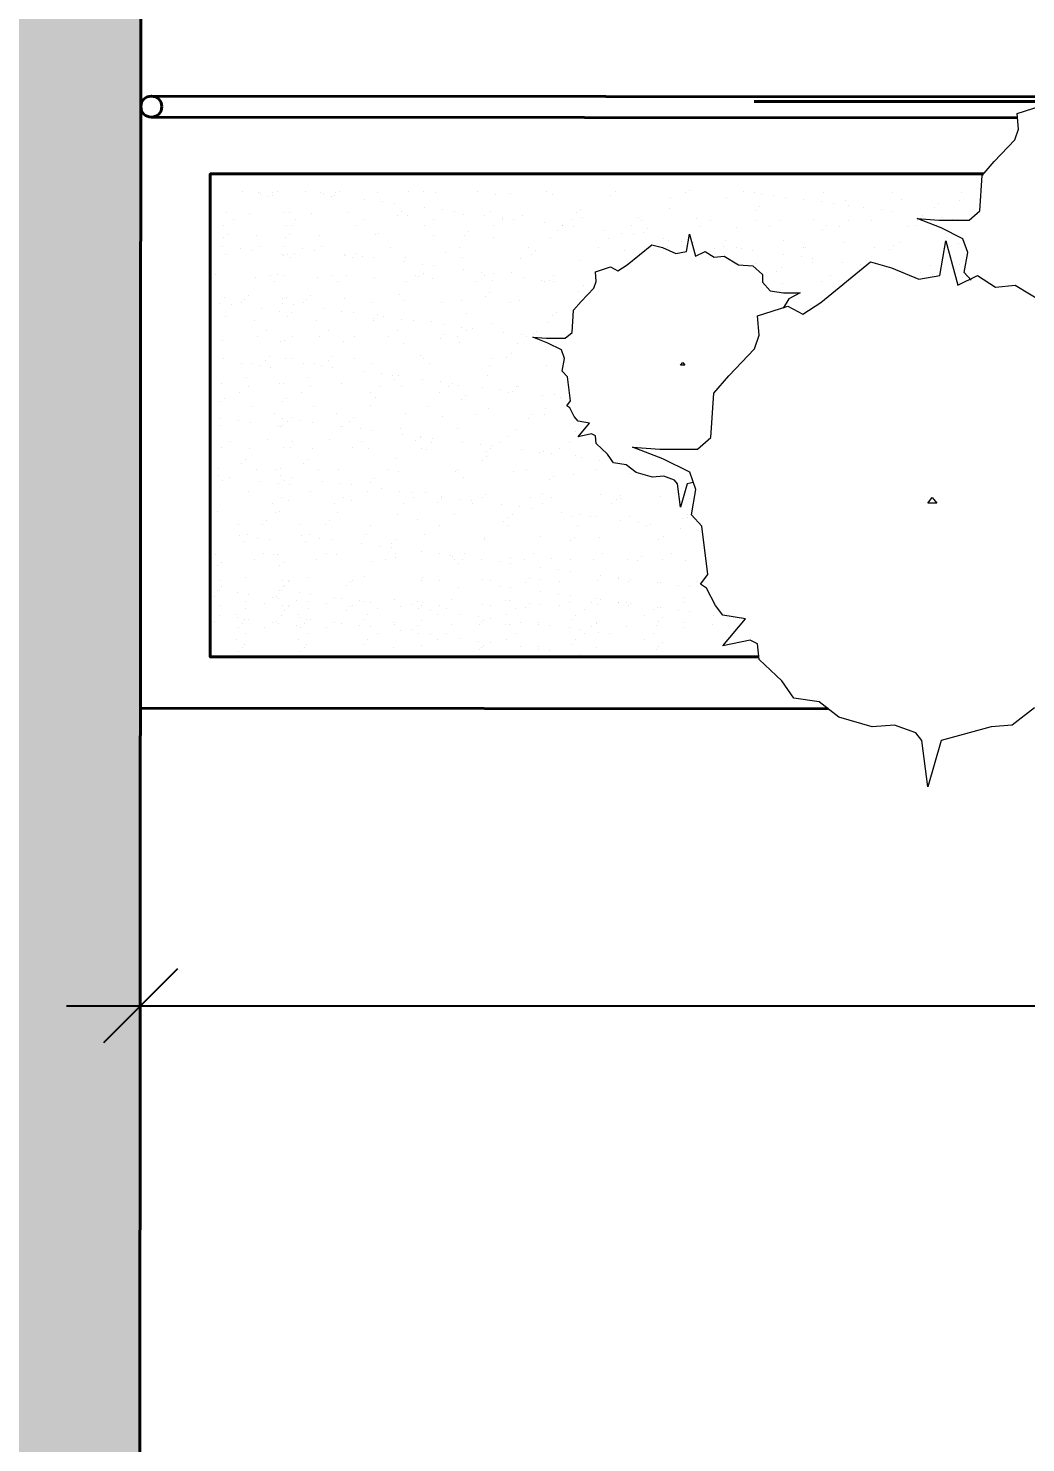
# Model space of a CAD drawing. Header units: inches. Extents: x 4350 to 28384, y -6772 to 993.
# Drawn here: x 24867.4 to 25002.2, y -3950.9 to -3759.7 of the extents above; entities that cross this region are included whole.
import ezdxf

# ---------------------------------------------------------------- set-up
doc = ezdxf.new("R2010")
doc.units = ezdxf.units.IN
doc.header["$MEASUREMENT"] = 0
for name, color, linetype, lineweight in [('ARREDAMENTO', 2, 'Continuous', 18), ('MURATURA_section_wall', 7, 'Continuous', 40), ('QUOTE', 3, 'Continuous', 9)]:
    doc.layers.add(name, color=color, linetype=linetype, lineweight=lineweight)
doc.styles.get("Standard").update_dxf_attribs({"font": 'arial.ttf'})
doc.dimstyles.new('ook', dxfattribs={"dimtxt": 15, "dimasz": 10, "dimexe": 10, "dimexo": 10, "dimgap": 5, "dimtad": 1, "dimtoh": 1, "dimdec": 0, "dimzin": 0, "dimdsep": 46, "dimtxsty": 'Standard', "dimblk": 'OBLIQUE', "dimcen": 0.09, "dimdle": 10, "dimadec": 0, "dimazin": 0, "dimtfac": 1, "dimtdec": 0, "dimtofl": 0, "dimtmove": 0, "dimatfit": 3, "dimldrblk": 'OBLIQUE', "dimfxl": 1, "dimtfill": 2, "dimtfillclr": 1, "dimtolj": 1, "dimtzin": 0, "dimarcsym": 0})

# ---------------------------------------------------------------- blocks, each defined once
blk = doc.blocks.new('_Oblique')
at = {"color": 0, "linetype": 'ByBlock', "lineweight": -2}
blk.add_line((-0.5, -0.5), (0.5, 0.5), dxfattribs=at)
blk = doc.blocks.new('*D47')
at = {"layer": 'Defpoints', "color": 0, "transparency": 16777216}
for p in [(24882.55, -3851.59), (25527.14, -3852.11), (25527.14, -3891.81)]:
    blk.add_point(p, dxfattribs=at)
at = {"layer": 'QUOTE', "color": 0, "lineweight": -2, "transparency": 16777216}
for p, q in [((24882.55, -3861.59), (24882.55, -3901.81)), ((25527.14, -3862.11), (25527.14, -3901.81)), ((24872.55, -3891.81), (25537.14, -3891.81))]:
    blk.add_line(p, q, dxfattribs=at)
at = {"layer": 'QUOTE', "color": 0, "lineweight": -2, "transparency": 16777216, "xscale": 10, "yscale": 10, "zscale": 10, "rotation": 180}
blk.add_blockref('_Oblique', (24882.55, -3891.81), dxfattribs=at)
at = {"layer": 'QUOTE', "color": 0, "lineweight": -2, "transparency": 16777216, "xscale": 10, "yscale": 10, "zscale": 10}
blk.add_blockref('_Oblique', (25527.14, -3891.81), dxfattribs=at)
at = {"layer": 'QUOTE', "color": 0, "transparency": 16777216, "insert": (25204.85, -3879.15), "char_height": 15, "attachment_point": 5, "bg_fill": 1, "box_fill_scale": 1.25, "bg_fill_color": 1, "bg_fill_transparency": 0}
blk.add_mtext('\\A1;645', dxfattribs=at)

msp = doc.modelspace()

# ---------------------------------------------------------------- hatches: boundary and pattern name
at = {"layer": 'MURATURA_section_wall'}
h = msp.add_hatch(color=256, dxfattribs=at)
h.dxf.hatch_style = 1
h.paths.add_polyline_path([(24882.76, -3591.43), (24852.25, -3591.43), (24852.25, -3856.65), (24852.25, -3956.38), (24852.76, -3956.38), (24852.76, -3957.38), (24852.25, -4206.65), (24852.25, -4286.65), (24882.25, -4286.65), (24882.25, -4226.65)])

# ---------------------------------------------------------------- linework, layer by layer
at = {"layer": 'ARREDAMENTO'}
for p, q in [((25001.04, -3771.21), (25004.29, -3770.17)), ((25001.2, -3773.3), (25001.04, -3771.21)), ((25000.71, -3774.76), (25001.2, -3773.3)), ((24997.94, -3777.68), (25000.71, -3774.76)), ((24996.32, -3779.56), (24997.94, -3777.68)), ((24995.99, -3784.36), (24996.32, -3779.56)), ((24896.39, -3781.74), (24896.39, -3781.74)), ((24898.48, -3781.85), (24898.48, -3781.85)), ((24900.46, -3781.87), (24900.46, -3781.87)), ((24901.03, -3781.72), (24901.03, -3781.72)), ((24904.8, -3781.74), (24904.8, -3781.74)), ((24906.89, -3781.85), (24906.89, -3781.85)), ((24908.87, -3781.87), (24908.87, -3781.87)), ((24909.44, -3781.72), (24909.44, -3781.72)), ((24914.56, -3781.81), (24914.56, -3781.81)), ((24918.78, -3781.74), (24918.78, -3781.74)), ((24920.87, -3781.77), (24920.87, -3781.77)), ((24922.41, -3781.91), (24922.41, -3781.91)), ((24928.12, -3781.76), (24928.12, -3781.76)), ((24932.5, -3782.01), (24932.5, -3782.01)), ((24937.47, -3781.78), (24937.47, -3781.78)), ((24946.81, -3781.79), (24946.81, -3781.79)), ((24956.15, -3781.81), (24956.15, -3781.81)), ((24956.69, -3781.64), (24956.69, -3781.64)), ((24964.09, -3781.78), (24964.09, -3781.78)), ((24965.49, -3781.83), (24965.49, -3781.83)), ((24974.84, -3781.84), (24974.84, -3781.84)), ((24984.18, -3781.86), (24984.18, -3781.86)), ((24993.52, -3781.88), (24993.52, -3781.88)), ((24898.83, -3782.06), (24898.83, -3782.06)), ((24899.91, -3782.38), (24899.91, -3782.38)), ((24900.39, -3782.27), (24900.39, -3782.27)), ((24907.23, -3782.06), (24907.23, -3782.06)), ((24908.32, -3782.38), (24908.32, -3782.38)), ((24908.8, -3782.27), (24908.8, -3782.27)), ((24912.87, -3782.8), (24912.87, -3782.8)), ((24915.31, -3783.12), (24915.31, -3783.12)), ((24916.87, -3783.33), (24916.87, -3783.33)), ((24920.95, -3783.87), (24920.95, -3783.87)), ((24930.52, -3782.21), (24930.52, -3782.21)), ((24938.19, -3782.17), (24938.19, -3782.17)), ((24946.04, -3782.27), (24946.04, -3782.27)), ((24954.15, -3782.56), (24954.15, -3782.56)), ((24961.82, -3782.52), (24961.82, -3782.52)), ((24966.26, -3783.77), (24966.26, -3783.77)), ((24966.53, -3782.1), (24966.53, -3782.1)), ((24968.09, -3782.3), (24968.09, -3782.3)), ((24969.67, -3782.62), (24969.67, -3782.62)), ((24972.16, -3782.84), (24972.16, -3782.84)), ((24974.6, -3783.16), (24974.6, -3783.16)), ((24976.16, -3783.37), (24976.16, -3783.37)), ((24977.78, -3782.92), (24977.78, -3782.92)), ((24978.26, -3783.67), (24978.26, -3783.67)), ((24980.24, -3783.9), (24980.24, -3783.9)), ((24985.45, -3782.88), (24985.45, -3782.88)), ((24989.89, -3783.91), (24989.89, -3783.91)), ((24990.44, -3783.4), (24990.44, -3783.4)), ((24993.3, -3782.98), (24993.3, -3782.98)), ((24894.24, -3784.53), (24894.24, -3784.53)), ((24895.09, -3785.51), (24895.09, -3785.51)), ((24897.3, -3784.77), (24897.3, -3784.77)), ((24902.09, -3784.63), (24902.09, -3784.63)), ((24902.65, -3784.53), (24902.65, -3784.53)), ((24903.49, -3785.51), (24903.49, -3785.51)), ((24905.71, -3784.77), (24905.71, -3784.77)), ((24910.5, -3784.63), (24910.5, -3784.63)), ((24912.84, -3785.53), (24912.84, -3785.53)), ((24917.33, -3785.01), (24917.33, -3785.01)), ((24917.89, -3784.51), (24917.89, -3784.51)), ((24918.61, -3784.92), (24918.61, -3784.92)), ((24922.18, -3785.55), (24922.18, -3785.55)), ((24923.39, -3784.19), (24923.39, -3784.19)), ((24924.95, -3784.39), (24924.95, -3784.39)), ((24926.28, -3784.88), (24926.28, -3784.88)), ((24929.02, -3784.93), (24929.02, -3784.93)), ((24929.89, -3784.4), (24929.89, -3784.4)), ((24931.46, -3785.25), (24931.46, -3785.25)), ((24931.52, -3785.56), (24931.52, -3785.56)), ((24933.02, -3785.46), (24933.02, -3785.46)), ((24934.13, -3784.98), (24934.13, -3784.98)), ((24940.86, -3785.58), (24940.86, -3785.58)), ((24941.52, -3784.64), (24941.52, -3784.64)), ((24942.07, -3784.14), (24942.07, -3784.14)), ((24942.24, -3785.27), (24942.24, -3785.27)), ((24949.91, -3785.24), (24949.91, -3785.24)), ((24950.21, -3785.6), (24950.21, -3785.6)), ((24954.08, -3784.03), (24954.08, -3784.03)), ((24957.76, -3785.34), (24957.76, -3785.34)), ((24959.55, -3785.61), (24959.55, -3785.61)), ((24965.71, -3784.28), (24965.71, -3784.28)), ((24965.87, -3785.63), (24965.87, -3785.63)), ((24968.89, -3785.63), (24968.89, -3785.63)), ((24973.54, -3785.59), (24973.54, -3785.59)), ((24978.23, -3785.65), (24978.23, -3785.65)), ((24981.39, -3785.69), (24981.39, -3785.69)), ((24982.68, -3784.23), (24982.68, -3784.23)), ((24984.24, -3784.43), (24984.24, -3784.43)), ((24990.78, -3786.65), (24987.53, -3785.4)), ((24987.53, -3785.4), (24990.46, -3785.61)), ((24987.58, -3785.67), (24987.58, -3785.67)), ((24988.31, -3784.97), (24988.31, -3784.97)), ((24990.46, -3785.61), (24994.53, -3785.61)), ((24990.75, -3785.29), (24990.75, -3785.29)), ((24992.32, -3785.49), (24992.32, -3785.49)), ((24994.53, -3785.61), (24995.99, -3784.36)), ((24893.82, -3786.32), (24893.82, -3786.32)), ((24894.31, -3787.51), (24894.31, -3787.51)), ((24898.29, -3787.63), (24898.29, -3787.63)), ((24902.23, -3786.32), (24902.23, -3786.32)), ((24902.72, -3787.51), (24902.72, -3787.51)), ((24903.16, -3786.34), (24903.16, -3786.34)), ((24906.7, -3787.63), (24906.7, -3787.63)), ((24911.57, -3786.34), (24911.57, -3786.34)), ((24914.37, -3787.59), (24914.37, -3787.59)), ((24914.72, -3787.4), (24914.72, -3787.4)), ((24920.91, -3786.35), (24920.91, -3786.35)), ((24922.22, -3787.69), (24922.22, -3787.69)), ((24926.35, -3787.65), (24926.35, -3787.65)), ((24926.91, -3787.14), (24926.91, -3787.14)), ((24930.26, -3786.37), (24930.26, -3786.37)), ((24937.1, -3785.99), (24937.1, -3785.99)), ((24938.91, -3787.04), (24938.91, -3787.04)), ((24939.54, -3786.31), (24939.54, -3786.31)), ((24939.6, -3786.39), (24939.6, -3786.39)), ((24941.1, -3786.52), (24941.1, -3786.52)), ((24945.17, -3787.05), (24945.17, -3787.05)), ((24947.61, -3787.38), (24947.61, -3787.38)), ((24948.94, -3786.4), (24948.94, -3786.4)), ((24949.17, -3787.58), (24949.17, -3787.58)), ((24950.54, -3787.28), (24950.54, -3787.28)), ((24951.09, -3786.77), (24951.09, -3786.77)), ((24956.35, -3789.85), (24956.75, -3787.5)), ((24956.75, -3787.5), (24957.57, -3790.5)), ((24958.28, -3786.42), (24958.28, -3786.42)), ((24963.1, -3786.67), (24963.1, -3786.67)), ((24967.63, -3786.44), (24967.63, -3786.44)), ((24974.72, -3786.91), (24974.72, -3786.91)), ((24975.28, -3786.4), (24975.28, -3786.4)), ((24976.97, -3786.45), (24976.97, -3786.45)), ((24986.31, -3786.47), (24986.31, -3786.47)), ((24987.28, -3786.3), (24987.28, -3786.3)), ((24993.71, -3788.12), (24990.78, -3786.65)), ((24893.62, -3789.14), (24893.62, -3789.14)), ((24893.76, -3788.01), (24893.76, -3788.01)), ((24896.06, -3789.46), (24896.06, -3789.46)), ((24897.62, -3789.67), (24897.62, -3789.67)), ((24898.61, -3789.24), (24898.61, -3789.24)), ((24902.03, -3789.14), (24902.03, -3789.14)), ((24902.17, -3788.01), (24902.17, -3788.01)), ((24904.47, -3789.46), (24904.47, -3789.46)), ((24906.03, -3789.67), (24906.03, -3789.67)), ((24907.02, -3789.24), (24907.02, -3789.24)), ((24916.36, -3789.25), (24916.36, -3789.25)), ((24925.7, -3789.27), (24925.7, -3789.27)), ((24930.33, -3787.99), (24930.33, -3787.99)), ((24935.04, -3789.29), (24935.04, -3789.29)), ((24938, -3787.95), (24938, -3787.95)), ((24944.39, -3789.3), (24944.39, -3789.3)), ((24945.85, -3788.05), (24945.85, -3788.05)), ((24947.93, -3789.67), (24947.93, -3789.67)), ((24948.31, -3791.67), (24951.67, -3788.93)), ((24951.67, -3788.93), (24953.09, -3789.33)), ((24953.09, -3789.33), (24954.92, -3790.11)), ((24953.25, -3788.12), (24953.25, -3788.12)), ((24953.73, -3789.32), (24953.73, -3789.32)), ((24953.96, -3788.34), (24953.96, -3788.34)), ((24955.69, -3788.44), (24955.69, -3788.44)), ((24957.25, -3788.64), (24957.25, -3788.64)), ((24960.11, -3789.4), (24960.11, -3789.4)), ((24961.32, -3789.18), (24961.32, -3789.18)), ((24961.63, -3788.31), (24961.63, -3788.31)), ((24963.07, -3789.34), (24963.07, -3789.34)), ((24963.76, -3789.5), (24963.76, -3789.5)), ((24969.48, -3788.41), (24969.48, -3788.41)), ((24972.11, -3789.3), (24972.11, -3789.3)), ((24972.41, -3789.36), (24972.41, -3789.36)), ((24977.59, -3788.7), (24977.59, -3788.7)), ((24981.76, -3789.37), (24981.76, -3789.37)), ((24983.74, -3789.54), (24983.74, -3789.54)), ((24984.29, -3789.04), (24984.29, -3789.04)), ((24985.26, -3788.66), (24985.26, -3788.66)), ((24990.58, -3793.09), (24991.39, -3788.4)), ((24991.1, -3789.39), (24991.1, -3789.39)), ((24991.39, -3788.4), (24993.02, -3794.39)), ((24993.11, -3788.76), (24993.11, -3788.76)), ((24994.36, -3789.99), (24993.71, -3788.12)), ((24894.05, -3790.31), (24894.05, -3790.31)), ((24901.7, -3790.21), (24901.7, -3790.21)), ((24901.91, -3790.41), (24901.91, -3790.41)), ((24902.46, -3790.31), (24902.46, -3790.31)), ((24902.78, -3790.65), (24902.78, -3790.65)), ((24903.33, -3790.14), (24903.33, -3790.14)), ((24910.1, -3790.21), (24910.1, -3790.21)), ((24910.31, -3790.41), (24910.31, -3790.41)), ((24911.18, -3790.65), (24911.18, -3790.65)), ((24911.74, -3790.14), (24911.74, -3790.14)), ((24912.54, -3790.53), (24912.54, -3790.53)), ((24914.11, -3790.73), (24914.11, -3790.73)), ((24918.18, -3791.27), (24918.18, -3791.27)), ((24918.42, -3790.7), (24918.42, -3790.7)), ((24923.74, -3790.04), (24923.74, -3790.04)), ((24926.09, -3790.66), (24926.09, -3790.66)), ((24933.94, -3790.76), (24933.94, -3790.76)), ((24935.37, -3790.28), (24935.37, -3790.28)), ((24935.92, -3789.77), (24935.92, -3789.77)), ((24942.05, -3791.05), (24942.05, -3791.05)), ((24954.92, -3790.11), (24956.35, -3789.85)), ((24957.57, -3790.5), (24958.89, -3789.85)), ((24958.89, -3789.85), (24960.11, -3790.63)), ((24959.56, -3789.91), (24959.56, -3789.91)), ((24960.11, -3790.63), (24961.43, -3790.5)), ((24961.43, -3790.5), (24963.37, -3791.67)), ((24965.32, -3789.71), (24965.32, -3789.71)), ((24965.68, -3791.41), (24965.68, -3791.41)), ((24969.4, -3790.24), (24969.4, -3790.24)), ((24971.84, -3790.57), (24971.84, -3790.57)), ((24973.35, -3791.37), (24973.35, -3791.37)), ((24973.4, -3790.77), (24973.4, -3790.77)), ((24974.51, -3796.74), (24981.22, -3791.26)), ((24977.47, -3791.31), (24977.47, -3791.31)), ((24981.22, -3791.26), (24984.07, -3792.05)), ((24993.87, -3792.71), (24994.36, -3789.99)), ((24892.66, -3793.02), (24892.66, -3793.02)), ((24898.1, -3793.41), (24898.1, -3793.41)), ((24900.17, -3793.04), (24900.17, -3793.04)), ((24901.07, -3793.02), (24901.07, -3793.02)), ((24902, -3793.04), (24902, -3793.04)), ((24906.51, -3793.41), (24906.51, -3793.41)), ((24908.57, -3793.04), (24908.57, -3793.04)), ((24910.41, -3793.04), (24910.41, -3793.04)), ((24914.18, -3793.37), (24914.18, -3793.37)), ((24919.76, -3793.06), (24919.76, -3793.06)), ((24920.2, -3793.28), (24920.2, -3793.28)), ((24920.62, -3791.59), (24920.62, -3791.59)), ((24920.76, -3792.77), (24920.76, -3792.77)), ((24922.04, -3793.48), (24922.04, -3793.48)), ((24922.18, -3791.8), (24922.18, -3791.8)), ((24926.26, -3792.33), (24926.26, -3792.33)), ((24928.69, -3792.65), (24928.69, -3792.65)), ((24929.1, -3793.08), (24929.1, -3793.08)), ((24930.26, -3792.86), (24930.26, -3792.86)), ((24932.76, -3792.67), (24932.76, -3792.67)), ((24934.33, -3793.4), (24934.33, -3793.4)), ((24938.44, -3793.09), (24938.44, -3793.09)), ((24944.04, -3792.59), (24946.07, -3791.93)), ((24944.14, -3793.89), (24944.04, -3792.59)), ((24946.07, -3791.93), (24947.09, -3792.46)), ((24947.09, -3792.46), (24948.31, -3791.67)), ((24963.37, -3791.67), (24965.3, -3791.8)), ((24965.3, -3791.8), (24966.62, -3792.98)), ((24966.62, -3792.98), (24966.62, -3794.02)), ((24968.57, -3792.54), (24968.57, -3792.54)), ((24969.13, -3792.04), (24969.13, -3792.04)), ((24975.81, -3793.16), (24975.81, -3793.16)), ((24979.91, -3791.63), (24979.91, -3791.63)), ((24984.07, -3792.05), (24987.73, -3793.61)), ((24985.55, -3792.37), (24985.55, -3792.37)), ((24987.73, -3793.61), (24990.58, -3793.09)), ((24987.99, -3792.69), (24987.99, -3792.69)), ((24989.31, -3791.77), (24989.31, -3791.77)), ((24989.55, -3792.9), (24989.55, -3792.9)), ((24992.76, -3792.18), (24992.76, -3792.18)), ((24993.02, -3794.39), (24995.67, -3793.09)), ((24993.31, -3791.67), (24993.31, -3791.67)), ((24993.62, -3793.43), (24993.62, -3793.43)), ((24994.82, -3793.74), (24993.87, -3792.71)), ((24995.67, -3793.09), (24998.11, -3794.66)), ((24900.74, -3793.85), (24900.74, -3793.85)), ((24909.15, -3793.85), (24909.15, -3793.85)), ((24918.49, -3793.86), (24918.49, -3793.86)), ((24927.83, -3793.88), (24927.83, -3793.88)), ((24929.77, -3795.41), (24929.77, -3795.41)), ((24930.14, -3793.77), (24930.14, -3793.77)), ((24936.77, -3793.72), (24936.77, -3793.72)), ((24937.18, -3793.9), (24937.18, -3793.9)), ((24937.81, -3793.73), (24937.81, -3793.73)), ((24938.33, -3793.92), (24938.33, -3793.92)), ((24941.78, -3795.3), (24941.78, -3795.3)), ((24942.11, -3796.63), (24943.83, -3794.8)), ((24942.41, -3794.46), (24942.41, -3794.46)), ((24943.83, -3794.8), (24944.14, -3793.89)), ((24966.62, -3794.02), (24967.64, -3795.19)), ((24967.64, -3795.19), (24969.47, -3795.46)), ((24969.29, -3794.19), (24969.29, -3794.19)), ((24974.55, -3793.97), (24974.55, -3793.97)), ((24993.23, -3794), (24993.23, -3794)), ((24998.11, -3794.66), (25000.75, -3794.39)), ((25000.75, -3794.39), (25004.62, -3796.74)), ((24893.29, -3796.87), (24893.29, -3796.87)), ((24893.86, -3796.09), (24893.86, -3796.09)), ((24894.86, -3797.07), (24894.86, -3797.07)), ((24896.19, -3796.75), (24896.19, -3796.75)), ((24896.63, -3796.28), (24896.63, -3796.28)), ((24897.18, -3795.77), (24897.18, -3795.77)), ((24901.7, -3796.87), (24901.7, -3796.87)), ((24901.72, -3796.19), (24901.72, -3796.19)), ((24902.27, -3796.09), (24902.27, -3796.09)), ((24903.26, -3797.07), (24903.26, -3797.07)), ((24904.59, -3796.75), (24904.59, -3796.75)), ((24905.04, -3796.28), (24905.04, -3796.28)), ((24905.59, -3795.77), (24905.59, -3795.77)), ((24910.13, -3796.19), (24910.13, -3796.19)), ((24913.94, -3796.77), (24913.94, -3796.77)), ((24917.59, -3795.67), (24917.59, -3795.67)), ((24918.23, -3796.48), (24918.23, -3796.48)), ((24923.28, -3796.78), (24923.28, -3796.78)), ((24925.9, -3796.44), (24925.9, -3796.44)), ((24929.22, -3795.91), (24929.22, -3795.91)), ((24932.62, -3796.8), (24932.62, -3796.8)), ((24933.76, -3796.54), (24933.76, -3796.54)), ((24941.09, -3797.8), (24942.11, -3796.63)), ((24941.86, -3796.83), (24941.86, -3796.83)), ((24965.96, -3798.57), (24970.03, -3797.26)), ((24970.18, -3796.24), (24969.41, -3797.53)), ((24969.47, -3795.46), (24971.71, -3795.46)), ((24969.99, -3796.87), (24969.99, -3796.87)), ((24970.03, -3797.26), (24972.06, -3798.31)), ((24971.71, -3795.46), (24970.18, -3796.24)), ((24972.06, -3798.31), (24974.51, -3796.74)), ((24973.16, -3797.15), (24973.16, -3797.15)), ((24894.02, -3798.67), (24894.02, -3798.67)), ((24897.91, -3799.19), (24897.91, -3799.19)), ((24898.93, -3797.61), (24898.93, -3797.61)), ((24901.37, -3797.93), (24901.37, -3797.93)), ((24902.43, -3798.67), (24902.43, -3798.67)), ((24902.93, -3798.14), (24902.93, -3798.14)), ((24906.32, -3799.19), (24906.32, -3799.19)), ((24907.34, -3797.61), (24907.34, -3797.61)), ((24909.78, -3797.93), (24909.78, -3797.93)), ((24911.34, -3798.14), (24911.34, -3798.14)), ((24913.99, -3799.16), (24913.99, -3799.16)), ((24914.05, -3798.91), (24914.05, -3798.91)), ((24914.61, -3798.41), (24914.61, -3798.41)), ((24915.41, -3798.67), (24915.41, -3798.67)), ((24917.85, -3798.99), (24917.85, -3798.99)), ((24919.41, -3799.2), (24919.41, -3799.2)), ((24926.61, -3798.3), (24926.61, -3798.3)), ((24938.24, -3798.55), (24938.24, -3798.55)), ((24938.79, -3798.04), (24938.79, -3798.04)), ((24940.88, -3800.8), (24941.09, -3797.8)), ((24966.16, -3801.18), (24965.96, -3798.57)), ((24899.58, -3800.55), (24899.58, -3800.55)), ((24907.99, -3800.55), (24907.99, -3800.55)), ((24917.33, -3800.57), (24917.33, -3800.57)), ((24921.85, -3799.26), (24921.85, -3799.26)), ((24923.49, -3799.74), (24923.49, -3799.74)), ((24923.63, -3801.04), (24923.63, -3801.04)), ((24925.93, -3800.06), (24925.93, -3800.06)), ((24926.68, -3800.59), (24926.68, -3800.59)), ((24927.49, -3800.26), (24927.49, -3800.26)), ((24929.95, -3799.55), (24929.95, -3799.55)), ((24931.56, -3800.8), (24931.56, -3800.8)), ((24934, -3801.12), (24934, -3801.12)), ((24935.63, -3800.94), (24935.63, -3800.94)), ((24936.02, -3800.61), (24936.02, -3800.61)), ((24937.62, -3799.51), (24937.62, -3799.51)), ((24939.97, -3801.59), (24940.88, -3800.8)), ((24893.68, -3801.87), (24893.68, -3801.87)), ((24898.32, -3801.36), (24898.32, -3801.36)), ((24901.53, -3801.97), (24901.53, -3801.97)), ((24902.08, -3801.87), (24902.08, -3801.87)), ((24903.04, -3801.31), (24903.04, -3801.31)), ((24906.73, -3801.36), (24906.73, -3801.36)), ((24909.94, -3801.97), (24909.94, -3801.97)), ((24911.44, -3801.31), (24911.44, -3801.31)), ((24916.07, -3801.38), (24916.07, -3801.38)), ((24918.04, -3802.26), (24918.04, -3802.26)), ((24923.07, -3801.55), (24923.07, -3801.55)), ((24925.41, -3801.39), (24925.41, -3801.39)), ((24925.71, -3802.22), (24925.71, -3802.22)), ((24933.57, -3802.32), (24933.57, -3802.32)), ((24934.75, -3801.41), (24934.75, -3801.41)), ((24935.57, -3801.33), (24935.57, -3801.33)), ((24937.63, -3802.24), (24935.59, -3801.45)), ((24935.59, -3801.45), (24937.42, -3801.59)), ((24937.42, -3801.59), (24939.97, -3801.59)), ((24939.46, -3803.15), (24937.63, -3802.24)), ((24962.09, -3806.65), (24965.55, -3803)), ((24965.55, -3803), (24966.16, -3801.18)), ((24893.76, -3804.26), (24893.76, -3804.26)), ((24899.5, -3804.55), (24899.5, -3804.55)), ((24900.05, -3804.04), (24900.05, -3804.04)), ((24902.17, -3804.26), (24902.17, -3804.26)), ((24903.1, -3804.28), (24903.1, -3804.28)), ((24907.91, -3804.55), (24907.91, -3804.55)), ((24908.46, -3804.04), (24908.46, -3804.04)), ((24911.51, -3804.28), (24911.51, -3804.28)), ((24913.8, -3804.94), (24913.8, -3804.94)), ((24920.46, -3803.94), (24920.46, -3803.94)), ((24920.86, -3804.3), (24920.86, -3804.3)), ((24930.2, -3804.31), (24930.2, -3804.31)), ((24932.09, -3804.18), (24932.09, -3804.18)), ((24932.64, -3803.67), (24932.64, -3803.67)), ((24939.87, -3804.32), (24939.46, -3803.15)), ((24939.54, -3804.33), (24939.54, -3804.33)), ((24939.56, -3806.02), (24939.87, -3804.32)), ((24955.53, -3805.24), (24955.84, -3804.85)), ((24955.84, -3804.85), (24956.14, -3805.24)), ((24896.16, -3805.01), (24896.16, -3805.01)), ((24897.72, -3804.97), (24897.72, -3804.97)), ((24898.6, -3805.33), (24898.6, -3805.33)), ((24900.16, -3805.54), (24900.16, -3805.54)), ((24904.57, -3805.01), (24904.57, -3805.01)), ((24906.13, -3804.97), (24906.13, -3804.97)), ((24907.01, -3805.33), (24907.01, -3805.33)), ((24908.57, -3805.54), (24908.57, -3805.54)), ((24912.65, -3806.08), (24912.65, -3806.08)), ((24915.09, -3806.4), (24915.09, -3806.4)), ((24916.65, -3806.6), (24916.65, -3806.6)), ((24917.48, -3806.68), (24917.48, -3806.68)), ((24921.66, -3805.04), (24921.66, -3805.04)), ((24929.48, -3806.57), (24929.48, -3806.57)), ((24929.76, -3805.33), (24929.76, -3805.33)), ((24937.43, -3805.29), (24937.43, -3805.29)), ((24940.27, -3806.8), (24939.56, -3806.02)), ((24940.68, -3810.06), (24940.27, -3806.8)), ((24956.14, -3805.24), (24955.53, -3805.24)), ((24960.06, -3809), (24962.09, -3806.65)), ((24893.49, -3807.65), (24893.49, -3807.65)), ((24896.89, -3806.94), (24896.89, -3806.94)), ((24897.16, -3808.07), (24897.16, -3808.07)), ((24901.34, -3807.75), (24901.34, -3807.75)), ((24901.9, -3807.65), (24901.9, -3807.65)), ((24905.3, -3806.94), (24905.3, -3806.94)), ((24905.57, -3808.07), (24905.57, -3808.07)), ((24909.75, -3807.75), (24909.75, -3807.75)), ((24914.91, -3808.08), (24914.91, -3808.08)), ((24916.92, -3807.18), (24916.92, -3807.18)), ((24917.85, -3808.04), (24917.85, -3808.04)), ((24920.72, -3807.14), (24920.72, -3807.14)), ((24923.16, -3807.46), (24923.16, -3807.46)), ((24924.25, -3808.1), (24924.25, -3808.1)), ((24924.72, -3807.67), (24924.72, -3807.67)), ((24925.52, -3808), (24925.52, -3808)), ((24928.8, -3808.2), (24928.8, -3808.2)), ((24931.24, -3808.52), (24931.24, -3808.52)), ((24932.8, -3808.73), (24932.8, -3808.73)), ((24933.38, -3808.1), (24933.38, -3808.1)), ((24933.6, -3808.12), (24933.6, -3808.12)), ((24893.35, -3810.18), (24893.35, -3810.18)), ((24893.9, -3809.68), (24893.9, -3809.68)), ((24895.89, -3808.87), (24895.89, -3808.87)), ((24901.76, -3810.18), (24901.76, -3810.18)), ((24902.31, -3809.68), (24902.31, -3809.68)), ((24904.3, -3808.87), (24904.3, -3808.87)), ((24913.65, -3808.89), (24913.65, -3808.89)), ((24914.31, -3809.57), (24914.31, -3809.57)), ((24922.99, -3808.91), (24922.99, -3808.91)), ((24925.94, -3809.82), (24925.94, -3809.82)), ((24926.5, -3809.31), (24926.5, -3809.31)), ((24932.33, -3808.92), (24932.33, -3808.92)), ((24936.87, -3809.26), (24936.87, -3809.26)), ((24938.5, -3809.21), (24938.5, -3809.21)), ((24939.31, -3809.59), (24939.31, -3809.59)), ((24940.17, -3810.72), (24940.68, -3810.06)), ((24959.65, -3815), (24960.06, -3809)), ((24893.4, -3812.42), (24893.4, -3812.42)), ((24897.53, -3810.75), (24897.53, -3810.75)), ((24900.68, -3811.79), (24900.68, -3811.79)), ((24901.81, -3812.42), (24901.81, -3812.42)), ((24902.92, -3812.31), (24902.92, -3812.31)), ((24905.94, -3810.75), (24905.94, -3810.75)), ((24909.09, -3811.79), (24909.09, -3811.79)), ((24911.33, -3812.31), (24911.33, -3812.31)), ((24913.62, -3810.72), (24913.62, -3810.72)), ((24918.43, -3811.81), (24918.43, -3811.81)), ((24921.47, -3810.82), (24921.47, -3810.82)), ((24923.33, -3812.21), (24923.33, -3812.21)), ((24927.78, -3811.82), (24927.78, -3811.82)), ((24929.57, -3811.11), (24929.57, -3811.11)), ((24934.96, -3812.45), (24934.96, -3812.45)), ((24935.51, -3811.94), (24935.51, -3811.94)), ((24937.12, -3811.84), (24937.12, -3811.84)), ((24937.25, -3811.07), (24937.25, -3811.07)), ((24940.58, -3810.98), (24940.17, -3810.72)), ((24941.19, -3812.15), (24940.58, -3810.98)), ((24941.7, -3812.8), (24941.19, -3812.15)), ((24893.3, -3813.43), (24893.3, -3813.43)), ((24895.84, -3812.74), (24895.84, -3812.74)), ((24897.4, -3812.94), (24897.4, -3812.94)), ((24901.15, -3813.53), (24901.15, -3813.53)), ((24901.47, -3813.48), (24901.47, -3813.48)), ((24901.71, -3813.43), (24901.71, -3813.43)), ((24902.37, -3812.82), (24902.37, -3812.82)), ((24904.25, -3812.74), (24904.25, -3812.74)), ((24905.81, -3812.94), (24905.81, -3812.94)), ((24909.56, -3813.53), (24909.56, -3813.53)), ((24909.88, -3813.48), (24909.88, -3813.48)), ((24910.77, -3812.82), (24910.77, -3812.82)), ((24912.32, -3813.8), (24912.32, -3813.8)), ((24913.88, -3814.01), (24913.88, -3814.01)), ((24917.66, -3813.82), (24917.66, -3813.82)), ((24925.34, -3813.78), (24925.34, -3813.78)), ((24933.19, -3813.88), (24933.19, -3813.88)), ((24941.29, -3814.18), (24941.29, -3814.18)), ((24943.22, -3813.06), (24941.7, -3812.8)), ((24941.7, -3814.89), (24943.22, -3813.06)), ((24943.53, -3814.5), (24941.7, -3814.89)), ((24944.04, -3814.76), (24943.53, -3814.5)), ((24893.47, -3816.38), (24893.47, -3816.38)), ((24894.74, -3815.58), (24894.74, -3815.58)), ((24899.76, -3815.21), (24899.76, -3815.21)), ((24901.88, -3816.38), (24901.88, -3816.38)), ((24902.81, -3816.4), (24902.81, -3816.4)), ((24903.15, -3815.58), (24903.15, -3815.58)), ((24908.16, -3815.21), (24908.16, -3815.21)), ((24911.22, -3816.4), (24911.22, -3816.4)), ((24912.49, -3815.6), (24912.49, -3815.6)), ((24917.96, -3814.54), (24917.96, -3814.54)), ((24919.79, -3815.45), (24919.79, -3815.45)), ((24920.35, -3814.94), (24920.35, -3814.94)), ((24920.4, -3814.86), (24920.4, -3814.86)), ((24920.56, -3816.42), (24920.56, -3816.42)), ((24921.83, -3815.61), (24921.83, -3815.61)), ((24921.96, -3815.07), (24921.96, -3815.07)), ((24926.03, -3815.61), (24926.03, -3815.61)), ((24928.47, -3815.93), (24928.47, -3815.93)), ((24929.91, -3816.44), (24929.91, -3816.44)), ((24930.03, -3816.13), (24930.03, -3816.13)), ((24931.17, -3815.63), (24931.17, -3815.63)), ((24932.35, -3814.84), (24932.35, -3814.84)), ((24940.51, -3815.65), (24940.51, -3815.65)), ((24943.98, -3815.08), (24943.98, -3815.08)), ((24944.14, -3815.8), (24944.04, -3814.76)), ((24945.67, -3817.24), (24944.14, -3815.8)), ((24953.14, -3817.87), (24949.07, -3816.31)), ((24949.07, -3816.31), (24952.74, -3816.57)), ((24957.82, -3816.57), (24959.65, -3815)), ((24896.77, -3817.94), (24896.77, -3817.94)), ((24897.34, -3816.53), (24897.34, -3816.53)), ((24905.18, -3817.94), (24905.18, -3817.94)), ((24905.75, -3816.53), (24905.75, -3816.53)), ((24913.43, -3816.5), (24913.43, -3816.5)), ((24917.18, -3817.84), (24917.18, -3817.84)), ((24921.28, -3816.6), (24921.28, -3816.6)), ((24928.81, -3818.08), (24928.81, -3818.08)), ((24929.36, -3817.58), (24929.36, -3817.58)), ((24929.38, -3816.89), (24929.38, -3816.89)), ((24934.11, -3816.67), (24934.11, -3816.67)), ((24936.55, -3816.99), (24936.55, -3816.99)), ((24937.06, -3816.85), (24937.06, -3816.85)), ((24938.11, -3817.19), (24938.11, -3817.19)), ((24939.25, -3816.45), (24939.25, -3816.45)), ((24941.37, -3817.47), (24941.37, -3817.47)), ((24942.18, -3817.73), (24942.18, -3817.73)), ((24944.62, -3818.05), (24944.62, -3818.05)), ((24944.91, -3816.95), (24944.91, -3816.95)), ((24946.48, -3818.41), (24945.67, -3817.24)), ((24946.18, -3818.26), (24946.18, -3818.26)), ((24952.74, -3816.57), (24957.82, -3816.57)), ((24956.8, -3819.7), (24953.14, -3817.87)), ((24893.07, -3820.14), (24893.07, -3820.14)), ((24893.11, -3819.21), (24893.11, -3819.21)), ((24896.22, -3818.45), (24896.22, -3818.45)), ((24898.26, -3819.3), (24898.26, -3819.3)), ((24900.96, -3819.31), (24900.96, -3819.31)), ((24901.48, -3820.14), (24901.48, -3820.14)), ((24901.52, -3819.21), (24901.52, -3819.21)), ((24904.63, -3818.45), (24904.63, -3818.45)), ((24906.67, -3819.3), (24906.67, -3819.3)), ((24909.37, -3819.31), (24909.37, -3819.31)), ((24916.01, -3819.32), (24916.01, -3819.32)), ((24917.47, -3819.6), (24917.47, -3819.6)), ((24925.15, -3819.56), (24925.15, -3819.56)), ((24925.35, -3819.34), (24925.35, -3819.34)), ((24933, -3819.66), (24933, -3819.66)), ((24934.7, -3819.35), (24934.7, -3819.35)), ((24938.38, -3820.21), (24938.38, -3820.21)), ((24941.1, -3819.96), (24941.1, -3819.96)), ((24944.04, -3819.37), (24944.04, -3819.37)), ((24948.21, -3818.67), (24946.48, -3818.41)), ((24949.53, -3819.71), (24948.21, -3818.67)), ((24948.78, -3819.92), (24948.78, -3819.92)), ((24951.77, -3820.37), (24949.53, -3819.71)), ((24950.39, -3820.11), (24950.39, -3820.11)), ((24953.3, -3820.24), (24951.77, -3820.37)), ((24954.72, -3820.76), (24953.3, -3820.24)), ((24957.62, -3822.04), (24956.8, -3819.7)), ((24893.61, -3820.84), (24893.61, -3820.84)), ((24894.63, -3820.35), (24894.63, -3820.35)), ((24898.71, -3820.88), (24898.71, -3820.88)), ((24901.15, -3821.2), (24901.15, -3821.2)), ((24902.02, -3820.84), (24902.02, -3820.84)), ((24902.71, -3821.41), (24902.71, -3821.41)), ((24903.04, -3820.35), (24903.04, -3820.35)), ((24907.12, -3820.88), (24907.12, -3820.88)), ((24909.56, -3821.2), (24909.56, -3821.2)), ((24911.12, -3821.41), (24911.12, -3821.41)), ((24913.64, -3821.08), (24913.64, -3821.08)), ((24914.2, -3820.58), (24914.2, -3820.58)), ((24915.19, -3821.95), (24915.19, -3821.95)), ((24926.2, -3820.47), (24926.2, -3820.47)), ((24937.83, -3820.72), (24937.83, -3820.72)), ((24955.13, -3821.28), (24954.72, -3820.76)), ((24955.53, -3824.41), (24955.13, -3821.28)), ((24956.45, -3821.28), (24955.53, -3824.41)), ((24957.24, -3821.06), (24956.45, -3821.28)), ((24957.01, -3825.44), (24957.62, -3822.04)), ((24897.15, -3822.31), (24897.15, -3822.31)), ((24900.39, -3823.91), (24900.39, -3823.91)), ((24901.66, -3823.11), (24901.66, -3823.11)), ((24902.63, -3823.48), (24902.63, -3823.48)), ((24905.56, -3822.31), (24905.56, -3822.31)), ((24908.8, -3823.91), (24908.8, -3823.91)), ((24910.06, -3823.11), (24910.06, -3823.11)), ((24911.03, -3823.48), (24911.03, -3823.48)), ((24913.24, -3822.28), (24913.24, -3822.28)), ((24917.63, -3822.27), (24917.63, -3822.27)), ((24918.14, -3823.93), (24918.14, -3823.93)), ((24919.19, -3822.47), (24919.19, -3822.47)), ((24919.41, -3823.12), (24919.41, -3823.12)), ((24921.09, -3822.38), (24921.09, -3822.38)), ((24922.66, -3823.72), (24922.66, -3823.72)), ((24923.22, -3823.21), (24923.22, -3823.21)), ((24923.27, -3823.01), (24923.27, -3823.01)), ((24925.71, -3823.33), (24925.71, -3823.33)), ((24927.27, -3823.54), (24927.27, -3823.54)), ((24927.48, -3823.95), (24927.48, -3823.95)), ((24928.75, -3823.14), (24928.75, -3823.14)), ((24929.19, -3822.67), (24929.19, -3822.67)), ((24931.34, -3824.07), (24931.34, -3824.07)), ((24935.22, -3823.11), (24935.22, -3823.11)), ((24936.83, -3823.96), (24936.83, -3823.96)), ((24936.87, -3822.63), (24936.87, -3822.63)), ((24938.09, -3823.16), (24938.09, -3823.16)), ((24944.72, -3822.73), (24944.72, -3822.73)), ((24946.17, -3823.98), (24946.17, -3823.98)), ((24946.85, -3823.35), (24946.85, -3823.35)), ((24947.4, -3822.84), (24947.4, -3822.84)), ((24947.43, -3823.18), (24947.43, -3823.18)), ((24952.82, -3823.02), (24952.82, -3823.02)), ((24956.78, -3823.19), (24956.78, -3823.19)), ((24988.95, -3823.87), (24989.56, -3823.09)), ((24990.17, -3823.87), (24988.95, -3823.87)), ((24989.56, -3823.09), (24990.17, -3823.87)), ((24892.92, -3824.99), (24892.92, -3824.99)), ((24900.77, -3825.09), (24900.77, -3825.09)), ((24901.33, -3824.99), (24901.33, -3824.99)), ((24909.18, -3825.09), (24909.18, -3825.09)), ((24917.28, -3825.38), (24917.28, -3825.38)), ((24924.96, -3825.35), (24924.96, -3825.35)), ((24932.23, -3825.84), (24932.23, -3825.84)), ((24932.81, -3825.45), (24932.81, -3825.45)), ((24933.78, -3824.39), (24933.78, -3824.39)), ((24935.34, -3824.6), (24935.34, -3824.6)), ((24939.42, -3825.13), (24939.42, -3825.13)), ((24940.91, -3825.74), (24940.91, -3825.74)), ((24941.86, -3825.46), (24941.86, -3825.46)), ((24943.42, -3825.66), (24943.42, -3825.66)), ((24944.24, -3825.74), (24944.24, -3825.74)), ((24948.59, -3825.7), (24948.59, -3825.7)), ((24955.87, -3825.98), (24955.87, -3825.98)), ((24956.42, -3825.47), (24956.42, -3825.47)), ((24956.44, -3825.8), (24956.44, -3825.8)), ((24958.43, -3827), (24957.01, -3825.44)), ((24895.84, -3826.82), (24895.84, -3826.82)), ((24899.09, -3826.72), (24899.09, -3826.72)), ((24899.64, -3826.21), (24899.64, -3826.21)), ((24904.25, -3826.82), (24904.25, -3826.82)), ((24907.5, -3826.72), (24907.5, -3826.72)), ((24908.05, -3826.21), (24908.05, -3826.21)), ((24913.59, -3826.83), (24913.59, -3826.83)), ((24920.05, -3826.11), (24920.05, -3826.11)), ((24922.93, -3826.85), (24922.93, -3826.85)), ((24931.68, -3826.35), (24931.68, -3826.35)), ((24932.27, -3826.87), (24932.27, -3826.87)), ((24941.61, -3826.88), (24941.61, -3826.88)), ((24947.49, -3826.2), (24947.49, -3826.2)), ((24949.93, -3826.52), (24949.93, -3826.52)), ((24950.96, -3826.9), (24950.96, -3826.9)), ((24951.49, -3826.72), (24951.49, -3826.72)), ((24955.57, -3827.26), (24955.57, -3827.26)), ((24958.01, -3827.58), (24958.01, -3827.58)), ((24959.25, -3833.52), (24958.43, -3827)), ((24895.94, -3828.29), (24895.94, -3828.29)), ((24896.48, -3829.11), (24896.48, -3829.11)), ((24896.97, -3828.09), (24896.97, -3828.09)), ((24898.38, -3828.61), (24898.38, -3828.61)), ((24899.94, -3828.81), (24899.94, -3828.81)), ((24904.35, -3828.29), (24904.35, -3828.29)), ((24904.89, -3829.11), (24904.89, -3829.11)), ((24905.37, -3828.09), (24905.37, -3828.09)), ((24906.79, -3828.61), (24906.79, -3828.61)), ((24908.35, -3828.81), (24908.35, -3828.81)), ((24912.43, -3829.35), (24912.43, -3829.35)), ((24913.05, -3828.06), (24913.05, -3828.06)), ((24914.86, -3829.67), (24914.86, -3829.67)), ((24916.51, -3829.35), (24916.51, -3829.35)), ((24917.07, -3828.84), (24917.07, -3828.84)), ((24920.9, -3828.16), (24920.9, -3828.16)), ((24929, -3828.45), (24929, -3828.45)), ((24929.07, -3828.74), (24929.07, -3828.74)), ((24936.68, -3828.41), (24936.68, -3828.41)), ((24940.7, -3828.98), (24940.7, -3828.98)), ((24941.25, -3828.48), (24941.25, -3828.48)), ((24944.53, -3828.51), (24944.53, -3828.51)), ((24952.63, -3828.81), (24952.63, -3828.81)), ((24953.26, -3828.37), (24953.26, -3828.37)), ((24892.73, -3830.77), (24892.73, -3830.77)), ((24897.97, -3831.43), (24897.97, -3831.43)), ((24899.23, -3830.62), (24899.23, -3830.62)), ((24900.58, -3830.87), (24900.58, -3830.87)), ((24901.14, -3830.77), (24901.14, -3830.77)), ((24906.38, -3831.43), (24906.38, -3831.43)), ((24907.64, -3830.62), (24907.64, -3830.62)), ((24908.99, -3830.87), (24908.99, -3830.87)), ((24915.72, -3831.44), (24915.72, -3831.44)), ((24916.43, -3829.88), (24916.43, -3829.88)), ((24916.98, -3830.64), (24916.98, -3830.64)), ((24917.09, -3831.16), (24917.09, -3831.16)), ((24920.5, -3830.41), (24920.5, -3830.41)), ((24922.94, -3830.73), (24922.94, -3830.73)), ((24924.5, -3830.94), (24924.5, -3830.94)), ((24924.77, -3831.13), (24924.77, -3831.13)), ((24925.06, -3831.46), (24925.06, -3831.46)), ((24926.09, -3831.48), (24926.09, -3831.48)), ((24926.33, -3830.65), (24926.33, -3830.65)), ((24928.58, -3831.47), (24928.58, -3831.47)), ((24932.62, -3831.23), (24932.62, -3831.23)), ((24934.4, -3831.48), (24934.4, -3831.48)), ((24935.67, -3830.67), (24935.67, -3830.67)), ((24938.09, -3831.37), (24938.09, -3831.37)), ((24940.72, -3831.52), (24940.72, -3831.52)), ((24943.75, -3831.49), (24943.75, -3831.49)), ((24945.01, -3830.69), (24945.01, -3830.69)), ((24948.4, -3831.48), (24948.4, -3831.48)), ((24949.72, -3831.62), (24949.72, -3831.62)), ((24950.27, -3831.11), (24950.27, -3831.11)), ((24953.09, -3831.51), (24953.09, -3831.51)), ((24954.35, -3830.71), (24954.35, -3830.71)), ((24956.25, -3831.58), (24956.25, -3831.58)), ((24892.94, -3832.35), (24892.94, -3832.35)), ((24893.49, -3831.85), (24893.49, -3831.85)), ((24901.35, -3832.35), (24901.35, -3832.35)), ((24901.9, -3831.85), (24901.9, -3831.85)), ((24913.9, -3831.74), (24913.9, -3831.74)), ((24925.53, -3831.98), (24925.53, -3831.98)), ((24931.02, -3831.8), (24931.02, -3831.8)), ((24932.58, -3832), (24932.58, -3832)), ((24936.65, -3832.54), (24936.65, -3832.54)), ((24939.09, -3832.86), (24939.09, -3832.86)), ((24940.65, -3833.06), (24940.65, -3833.06)), ((24944.73, -3833.6), (24944.73, -3833.6)), ((24958.23, -3834.83), (24959.25, -3833.52)), ((24893.41, -3834.33), (24893.41, -3834.33)), ((24893.49, -3835.18), (24893.49, -3835.18)), ((24896.78, -3833.88), (24896.78, -3833.88)), ((24901.82, -3834.33), (24901.82, -3834.33)), ((24901.9, -3835.18), (24901.9, -3835.18)), ((24901.96, -3834.99), (24901.96, -3834.99)), ((24902.51, -3834.48), (24902.51, -3834.48)), ((24902.76, -3834.34), (24902.76, -3834.34)), ((24905.19, -3833.88), (24905.19, -3833.88)), ((24910.37, -3834.99), (24910.37, -3834.99)), ((24910.92, -3834.48), (24910.92, -3834.48)), ((24911.16, -3834.34), (24911.16, -3834.34)), ((24912.86, -3833.84), (24912.86, -3833.84)), ((24920.51, -3834.36), (24920.51, -3834.36)), ((24920.71, -3833.94), (24920.71, -3833.94)), ((24922.92, -3834.38), (24922.92, -3834.38)), ((24925.53, -3835.32), (24925.53, -3835.32)), ((24928.82, -3834.23), (24928.82, -3834.23)), ((24929.85, -3834.38), (24929.85, -3834.38)), ((24931.02, -3835.13), (24931.02, -3835.13)), ((24932.58, -3835.34), (24932.58, -3835.34)), ((24934.55, -3834.62), (24934.55, -3834.62)), ((24935.1, -3834.11), (24935.1, -3834.11)), ((24936.49, -3834.19), (24936.49, -3834.19)), ((24939.19, -3834.4), (24939.19, -3834.4)), ((24944.34, -3834.29), (24944.34, -3834.29)), ((24947.11, -3834.01), (24947.11, -3834.01)), ((24947.17, -3833.92), (24947.17, -3833.92)), ((24948.53, -3834.41), (24948.53, -3834.41)), ((24948.73, -3834.13), (24948.73, -3834.13)), ((24952.44, -3834.59), (24952.44, -3834.59)), ((24952.8, -3834.66), (24952.8, -3834.66)), ((24955.24, -3834.99), (24955.24, -3834.99)), ((24956.8, -3835.19), (24956.8, -3835.19)), ((24957.88, -3834.43), (24957.88, -3834.43)), ((24959.04, -3835.35), (24958.23, -3834.83)), ((24960.26, -3837.7), (24959.04, -3835.35)), ((24892.54, -3836.55), (24892.54, -3836.55)), ((24892.94, -3835.69), (24892.94, -3835.69)), ((24893.18, -3835.69), (24893.18, -3835.69)), ((24895.61, -3836.01), (24895.61, -3836.01)), ((24896.78, -3837.21), (24896.78, -3837.21)), ((24897.18, -3836.22), (24897.18, -3836.22)), ((24899.35, -3837.38), (24899.35, -3837.38)), ((24900.39, -3836.65), (24900.39, -3836.65)), ((24900.95, -3836.55), (24900.95, -3836.55)), ((24901.25, -3836.75), (24901.25, -3836.75)), ((24901.35, -3835.69), (24901.35, -3835.69)), ((24901.58, -3835.69), (24901.58, -3835.69)), ((24903.69, -3837.07), (24903.69, -3837.07)), ((24904.02, -3836.01), (24904.02, -3836.01)), ((24905.19, -3837.21), (24905.19, -3837.21)), ((24905.58, -3836.22), (24905.58, -3836.22)), ((24907.76, -3837.38), (24907.76, -3837.38)), ((24908.8, -3836.65), (24908.8, -3836.65)), ((24909.66, -3836.75), (24909.66, -3836.75)), ((24912.1, -3837.07), (24912.1, -3837.07)), ((24912.86, -3837.17), (24912.86, -3837.17)), ((24913.66, -3837.28), (24913.66, -3837.28)), ((24916.91, -3836.94), (24916.91, -3836.94)), ((24919.94, -3837.11), (24919.94, -3837.11)), ((24920.71, -3837.27), (24920.71, -3837.27)), ((24924.58, -3836.91), (24924.58, -3836.91)), ((24931.94, -3837.01), (24931.94, -3837.01)), ((24932.43, -3837.01), (24932.43, -3837.01)), ((24935.1, -3837.45), (24935.1, -3837.45)), ((24936.65, -3835.87), (24936.65, -3835.87)), ((24939.09, -3836.19), (24939.09, -3836.19)), ((24940.54, -3837.3), (24940.54, -3837.3)), ((24940.65, -3836.4), (24940.65, -3836.4)), ((24943.57, -3837.25), (24943.57, -3837.25)), ((24944.12, -3836.74), (24944.12, -3836.74)), ((24944.73, -3836.94), (24944.73, -3836.94)), ((24947.11, -3837.34), (24947.11, -3837.34)), ((24947.17, -3837.26), (24947.17, -3837.26)), ((24948.21, -3837.26), (24948.21, -3837.26)), ((24948.73, -3837.46), (24948.73, -3837.46)), ((24956.06, -3837.36), (24956.06, -3837.36)), ((24956.13, -3836.64), (24956.13, -3836.64)), ((24893.18, -3839.02), (24893.18, -3839.02)), ((24893.41, -3837.66), (24893.41, -3837.66)), ((24895.54, -3838.94), (24895.54, -3838.94)), ((24895.61, -3839.35), (24895.61, -3839.35)), ((24896.81, -3838.13), (24896.81, -3838.13)), ((24901.58, -3839.02), (24901.58, -3839.02)), ((24901.82, -3837.66), (24901.82, -3837.66)), ((24901.96, -3838.32), (24901.96, -3838.32)), ((24902.51, -3837.82), (24902.51, -3837.82)), ((24902.76, -3837.68), (24902.76, -3837.68)), ((24903.95, -3838.94), (24903.95, -3838.94)), ((24904.02, -3839.35), (24904.02, -3839.35)), ((24905.22, -3838.13), (24905.22, -3838.13)), ((24910.37, -3838.32), (24910.37, -3838.32)), ((24910.92, -3837.82), (24910.92, -3837.82)), ((24911.16, -3837.68), (24911.16, -3837.68)), ((24913.3, -3838.96), (24913.3, -3838.96)), ((24914.56, -3838.15), (24914.56, -3838.15)), ((24917.73, -3837.82), (24917.73, -3837.82)), ((24919.38, -3837.62), (24919.38, -3837.62)), ((24920.17, -3838.14), (24920.17, -3838.14)), ((24920.51, -3837.7), (24920.51, -3837.7)), ((24921.74, -3838.34), (24921.74, -3838.34)), ((24922.64, -3838.97), (24922.64, -3838.97)), ((24922.92, -3837.71), (24922.92, -3837.71)), ((24923.9, -3838.17), (24923.9, -3838.17)), ((24925.81, -3838.88), (24925.81, -3838.88)), ((24928.25, -3839.2), (24928.25, -3839.2)), ((24928.82, -3837.57), (24928.82, -3837.57)), ((24929.85, -3837.71), (24929.85, -3837.71)), ((24931.98, -3838.99), (24931.98, -3838.99)), ((24933.25, -3838.18), (24933.25, -3838.18)), ((24934.55, -3837.95), (24934.55, -3837.95)), ((24936.49, -3837.53), (24936.49, -3837.53)), ((24939.19, -3837.73), (24939.19, -3837.73)), ((24941.32, -3839.01), (24941.32, -3839.01)), ((24942.59, -3838.2), (24942.59, -3838.2)), ((24944.34, -3837.63), (24944.34, -3837.63)), ((24948.53, -3837.75), (24948.53, -3837.75)), ((24950.67, -3839.02), (24950.67, -3839.02)), ((24951.93, -3838.22), (24951.93, -3838.22)), ((24952.44, -3837.92), (24952.44, -3837.92)), ((24952.8, -3838), (24952.8, -3838)), ((24953.14, -3839.38), (24953.14, -3839.38)), ((24955.24, -3838.32), (24955.24, -3838.32)), ((24956.8, -3838.53), (24956.8, -3838.53)), ((24960.01, -3839.04), (24960.01, -3839.04)), ((24961.28, -3839), (24960.26, -3837.7)), ((24964.33, -3839.52), (24961.28, -3839)), ((24892.54, -3839.89), (24892.54, -3839.89)), ((24895.81, -3840.62), (24895.81, -3840.62)), ((24896.36, -3840.11), (24896.36, -3840.11)), ((24896.59, -3839.66), (24896.59, -3839.66)), ((24897.18, -3839.55), (24897.18, -3839.55)), ((24899.35, -3840.71), (24899.35, -3840.71)), ((24900.39, -3839.99), (24900.39, -3839.99)), ((24900.95, -3839.89), (24900.95, -3839.89)), ((24901.25, -3840.09), (24901.25, -3840.09)), ((24903.69, -3840.41), (24903.69, -3840.41)), ((24904.22, -3840.62), (24904.22, -3840.62)), ((24904.77, -3840.11), (24904.77, -3840.11)), ((24905, -3839.66), (24905, -3839.66)), ((24905.58, -3839.55), (24905.58, -3839.55)), ((24907.76, -3840.71), (24907.76, -3840.71)), ((24908.8, -3839.99), (24908.8, -3839.99)), ((24909.66, -3840.09), (24909.66, -3840.09)), ((24912.1, -3840.41), (24912.1, -3840.41)), ((24912.67, -3839.62), (24912.67, -3839.62)), ((24913.66, -3840.61), (24913.66, -3840.61)), ((24916.77, -3840.01), (24916.77, -3840.01)), ((24916.91, -3840.28), (24916.91, -3840.28)), ((24917.73, -3841.15), (24917.73, -3841.15)), ((24919.38, -3840.95), (24919.38, -3840.95)), ((24919.94, -3840.45), (24919.94, -3840.45)), ((24920.52, -3839.72), (24920.52, -3839.72)), ((24924.58, -3840.24), (24924.58, -3840.24)), ((24928.4, -3840.25), (24928.4, -3840.25)), ((24928.63, -3840.01), (24928.63, -3840.01)), ((24928.95, -3839.75), (24928.95, -3839.75)), ((24929.81, -3839.4), (24929.81, -3839.4)), ((24931.94, -3840.34), (24931.94, -3840.34)), ((24932.43, -3840.34), (24932.43, -3840.34)), ((24933.89, -3839.94), (24933.89, -3839.94)), ((24936.3, -3839.97), (24936.3, -3839.97)), ((24936.32, -3840.26), (24936.32, -3840.26)), ((24937.89, -3840.47), (24937.89, -3840.47)), ((24940.54, -3840.63), (24940.54, -3840.63)), ((24940.96, -3839.64), (24940.96, -3839.64)), ((24941.96, -3841), (24941.96, -3841)), ((24943.57, -3840.59), (24943.57, -3840.59)), ((24944.12, -3840.08), (24944.12, -3840.08)), ((24944.15, -3840.07), (24944.15, -3840.07)), ((24948.21, -3840.6), (24948.21, -3840.6)), ((24952.26, -3840.37), (24952.26, -3840.37)), ((24952.59, -3839.88), (24952.59, -3839.88)), ((24956.06, -3840.7), (24956.06, -3840.7)), ((24956.13, -3839.98), (24956.13, -3839.98)), ((24959.93, -3840.33), (24959.93, -3840.33)), ((24961.28, -3843.17), (24964.33, -3839.52)), ((24895.54, -3842.27), (24895.54, -3842.27)), ((24896.59, -3842.99), (24896.59, -3842.99)), ((24896.81, -3841.47), (24896.81, -3841.47)), ((24903.95, -3842.27), (24903.95, -3842.27)), ((24905, -3842.99), (24905, -3842.99)), ((24905.22, -3841.47), (24905.22, -3841.47)), ((24912.67, -3842.95), (24912.67, -3842.95)), ((24913.3, -3842.29), (24913.3, -3842.29)), ((24914.56, -3841.49), (24914.56, -3841.49)), ((24920.17, -3841.47), (24920.17, -3841.47)), ((24920.52, -3843.05), (24920.52, -3843.05)), ((24921.74, -3841.68), (24921.74, -3841.68)), ((24922.64, -3842.31), (24922.64, -3842.31)), ((24923.9, -3841.5), (24923.9, -3841.5)), ((24925.81, -3842.21), (24925.81, -3842.21)), ((24928.25, -3842.54), (24928.25, -3842.54)), ((24928.95, -3843.08), (24928.95, -3843.08)), ((24929.81, -3842.74), (24929.81, -3842.74)), ((24931.98, -3842.33), (24931.98, -3842.33)), ((24933.25, -3841.52), (24933.25, -3841.52)), ((24940.96, -3842.98), (24940.96, -3842.98)), ((24941.32, -3842.34), (24941.32, -3842.34)), ((24942.59, -3841.54), (24942.59, -3841.54)), ((24944.4, -3841.33), (24944.4, -3841.33)), ((24945.96, -3841.53), (24945.96, -3841.53)), ((24950.67, -3842.36), (24950.67, -3842.36)), ((24951.93, -3841.55), (24951.93, -3841.55)), ((24953.14, -3842.71), (24953.14, -3842.71)), ((24964.94, -3842.39), (24961.28, -3843.17)), ((24965.96, -3842.91), (24964.94, -3842.39)), ((24966.16, -3845), (24965.96, -3842.91)), ((24895.81, -3843.96), (24895.81, -3843.96)), ((24896.36, -3843.45), (24896.36, -3843.45)), ((24904.22, -3843.96), (24904.22, -3843.96)), ((24904.77, -3843.45), (24904.77, -3843.45)), ((24916.77, -3843.35), (24916.77, -3843.35)), ((24928.4, -3843.59), (24928.4, -3843.59)), ((24928.63, -3843.35), (24928.63, -3843.35)), ((24933.89, -3843.28), (24933.89, -3843.28)), ((24936.3, -3843.31), (24936.3, -3843.31)), ((24936.32, -3843.6), (24936.32, -3843.6)), ((24937.89, -3843.8), (24937.89, -3843.8)), ((24941.96, -3844.34), (24941.96, -3844.34)), ((24944.15, -3843.41), (24944.15, -3843.41)), ((24944.4, -3844.66), (24944.4, -3844.66)), ((24952.26, -3843.7), (24952.26, -3843.7)), ((24952.59, -3843.22), (24952.59, -3843.22)), ((24969.22, -3847.87), (24966.16, -3845)), ((24970.84, -3850.22), (24969.22, -3847.87)), ((24974.3, -3850.74), (24970.84, -3850.22)), ((24976.95, -3852.82), (24974.3, -3850.74)), ((25003.4, -3851.52), (25000.35, -3853.87)), ((24981.42, -3854.13), (24976.95, -3852.82)), ((24984.48, -3853.87), (24981.42, -3854.13)), ((24987.32, -3854.91), (24984.48, -3853.87)), ((24997.5, -3854.13), (24990.78, -3855.95)), ((25000.35, -3853.87), (24997.5, -3854.13)), ((24988.14, -3855.95), (24987.32, -3854.91)), ((24988.95, -3862.21), (24988.14, -3855.95)), ((24990.78, -3855.95), (24988.95, -3862.21))]:
    msp.add_line(p, q, dxfattribs=at)
at = {"layer": 'MURATURA_section_wall'}
for p, q in [((24882.76, -3591.43), (24882.25, -4226.65)), ((25008.11, -3769.56), (24965.49, -3769.56)), ((24975.48, -3851.67), (24882.55, -3851.59))]:
    msp.add_line(p, q, dxfattribs=at)
at = {"layer": 'MURATURA_section_wall', "linetype": 'ByBlock'}
for p, q in [((25008.84, -3768.96), (24884.03, -3768.85)), ((25001.08, -3771.78), (24884.03, -3771.68)), ((24882.55, -3851.59), (24882.55, -3811.59))]:
    msp.add_line(p, q, dxfattribs=at)
msp.add_lwpolyline([(24996.49, -3779.36), (24892, -3779.36), (24892, -3844.66), (24966.13, -3844.66)], dxfattribs=at)
msp.add_circle((24884.03, -3770.27), 1.42, dxfattribs=at)

# ---------------------------------------------------------------- dimensions: what is measured, and where the dimension line sits
at = {"layer": 'QUOTE'}
dim = msp.add_linear_dim(base=(25527.14, -3891.81), p1=(24882.55, -3851.59), p2=(25527.14, -3852.11), dimstyle='ook', dxfattribs=at)
dim.commit()
dim.dimension.update_dxf_attribs({"geometry": '*D47', "text_midpoint": (25204.85, -3879.15)})

doc.saveas('drawing.dxf')
